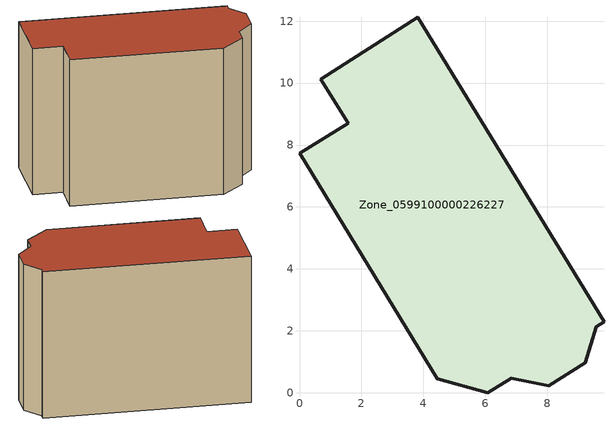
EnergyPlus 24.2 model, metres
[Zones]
Zone_0599100000226227
 floor ground (C_G): 0.69,10.13 3.82,12.13 9.83,2.3 9.58,2.14 9.23,0.97 8.04,0.23 6.84,0.47 6.08,0 4.44,0.45 0,7.73 1.58,8.7 z0
 wall outside (C_F): 4.44,0.45 6.08,0 6.84,0.47 8.04,0.23 9.23,0.97 9.58,2.14 9.83,2.3 3.82,12.13 0.69,10.13 1.58,8.7 0,7.73 4.44,0.45 z0:8.67
 roof outside (C_R): 3.82,12.13 0.69,10.13 1.58,8.7 0,7.73 4.44,0.45 6.08,0 6.84,0.47 8.04,0.23 9.23,0.97 9.58,2.14 9.83,2.3 z8.67
[BUILDING]
Pand.0599100000226227: North Axis=0; Terrain=City; Loads Convergence Tolerance Value=0.04; Temperature Convergence Tolerance Value=0.4; Solar Distribution=FullExterior; Maximum Number of Warmup Days=25; Minimum Number of Warmup Days=1
[Site:Location]
Rotterdam.The.Hague.AP_ZH_NLD Design_Conditions: Latitude=51.96; Longitude=4.45; Time Zone=1; Elevation=-4.5
[SITE:GROUNDTEMPERATURE:BUILDINGSURFACE]
18, 18, 18, 18, 18, 18, 18, 18, 18, 18, 18, 18
[MATERIAL] Thermal Absorptance=0.9; Solar Absorptance=0.7; Visible Absorptance=0.7
Name | Roughness | Thickness | Conductivity | Density | Specific Heat
G.TC.1946 | MediumSmooth | 0.15 | 1 | 540 | 1210
F.TC.1946 | Rough | 0.3 | 0.857143 | 1920 | 840
R.TC.1946 | MediumRough | 0.2 | 0.909091 | 1500 | 1000
[CONSTRUCTION]
C_G: G.TC.1946
C_F: F.TC.1946
C_R: R.TC.1946
[ZONE]
Zone_0599100000226227: Type=1; Multiplier=1; Ceiling Height=Autocalculate; Volume=Autocalculate; Floor Area=autocalculate; Part of Total Floor Area=Yes
[ZONEINFILTRATION:DESIGNFLOWRATE]
Infil_Zone_0599100000226227: Zone or ZoneList or Space or SpaceList=Zone_0599100000226227; Schedule=AlwaysOn; Design Flow Rate Calculation Method=Flow/Area; Flow Rate per Floor Area=0.003; Constant Term Coefficient=1; Temperature Term Coefficient=0; Velocity Term Coefficient=0; Velocity Squared Term Coefficient=0
[HVACTEMPLATE:ZONE:IDEALLOADSAIRSYSTEM]
Zone_0599100000226227: Maximum Heating Supply Air Temperature=50; Minimum Cooling Supply Air Temperature=13; Maximum Heating Supply Air Humidity Ratio=0.0156; Minimum Cooling Supply Air Humidity Ratio=0.0077; Heating Limit=NoLimit; Cooling Limit=NoLimit; Dehumidification Control Type=ConstantSensibleHeatRatio; Cooling Sensible Heat Ratio=0.7; Dehumidification Setpoint=60; Humidification Control Type=None; Humidification Setpoint=30; Outdoor Air Method=None; Outdoor Air Flow Rate per Person=0.00944; Outdoor Air Flow Rate per Zone Floor Area=0; Outdoor Air Flow Rate per Zone=0; Demand Controlled Ventilation Type=None; Outdoor Air Economizer Type=NoEconomizer; Heat Recovery Type=None; Sensible Heat Recovery Effectiveness=0.7; Latent Heat Recovery Effectiveness=0.65
[ZONECONTROL:THERMOSTAT]
ThermostatControl_Zone_0599100000226227: Zone or ZoneList=Zone_0599100000226227; Control Type Schedule=DualSetpointControlType; Control 1=Thermostat_Zone_0599100000226227; Temperature Difference Between Cutout And Setpoint=0
[THERMOSTATSETPOINT:DUALSETPOINT]
Thermostat_Zone_0599100000226227: Heating Setpoint Temperature Schedule=HeatingSetpoint_Zone_0599100000226227; Cooling Setpoint Temperature Schedule=CoolingSetpoint_Zone_0599100000226227
[SCHEDULE:COMPACT]
HeatingSetpoint_Zone_0599100000226227: Through: 12/31, For: AllDays, Until: 24:00, 21
CoolingSetpoint_Zone_0599100000226227: Through: 12/31, For: AllDays, Until: 24:00, 24
DualSetpointControlType: Through: 12/31, For: AllDays, Until: 24:00, 4
AlwaysOn: Through: 12/31, For: AllDays, Until: 24:00, 1
